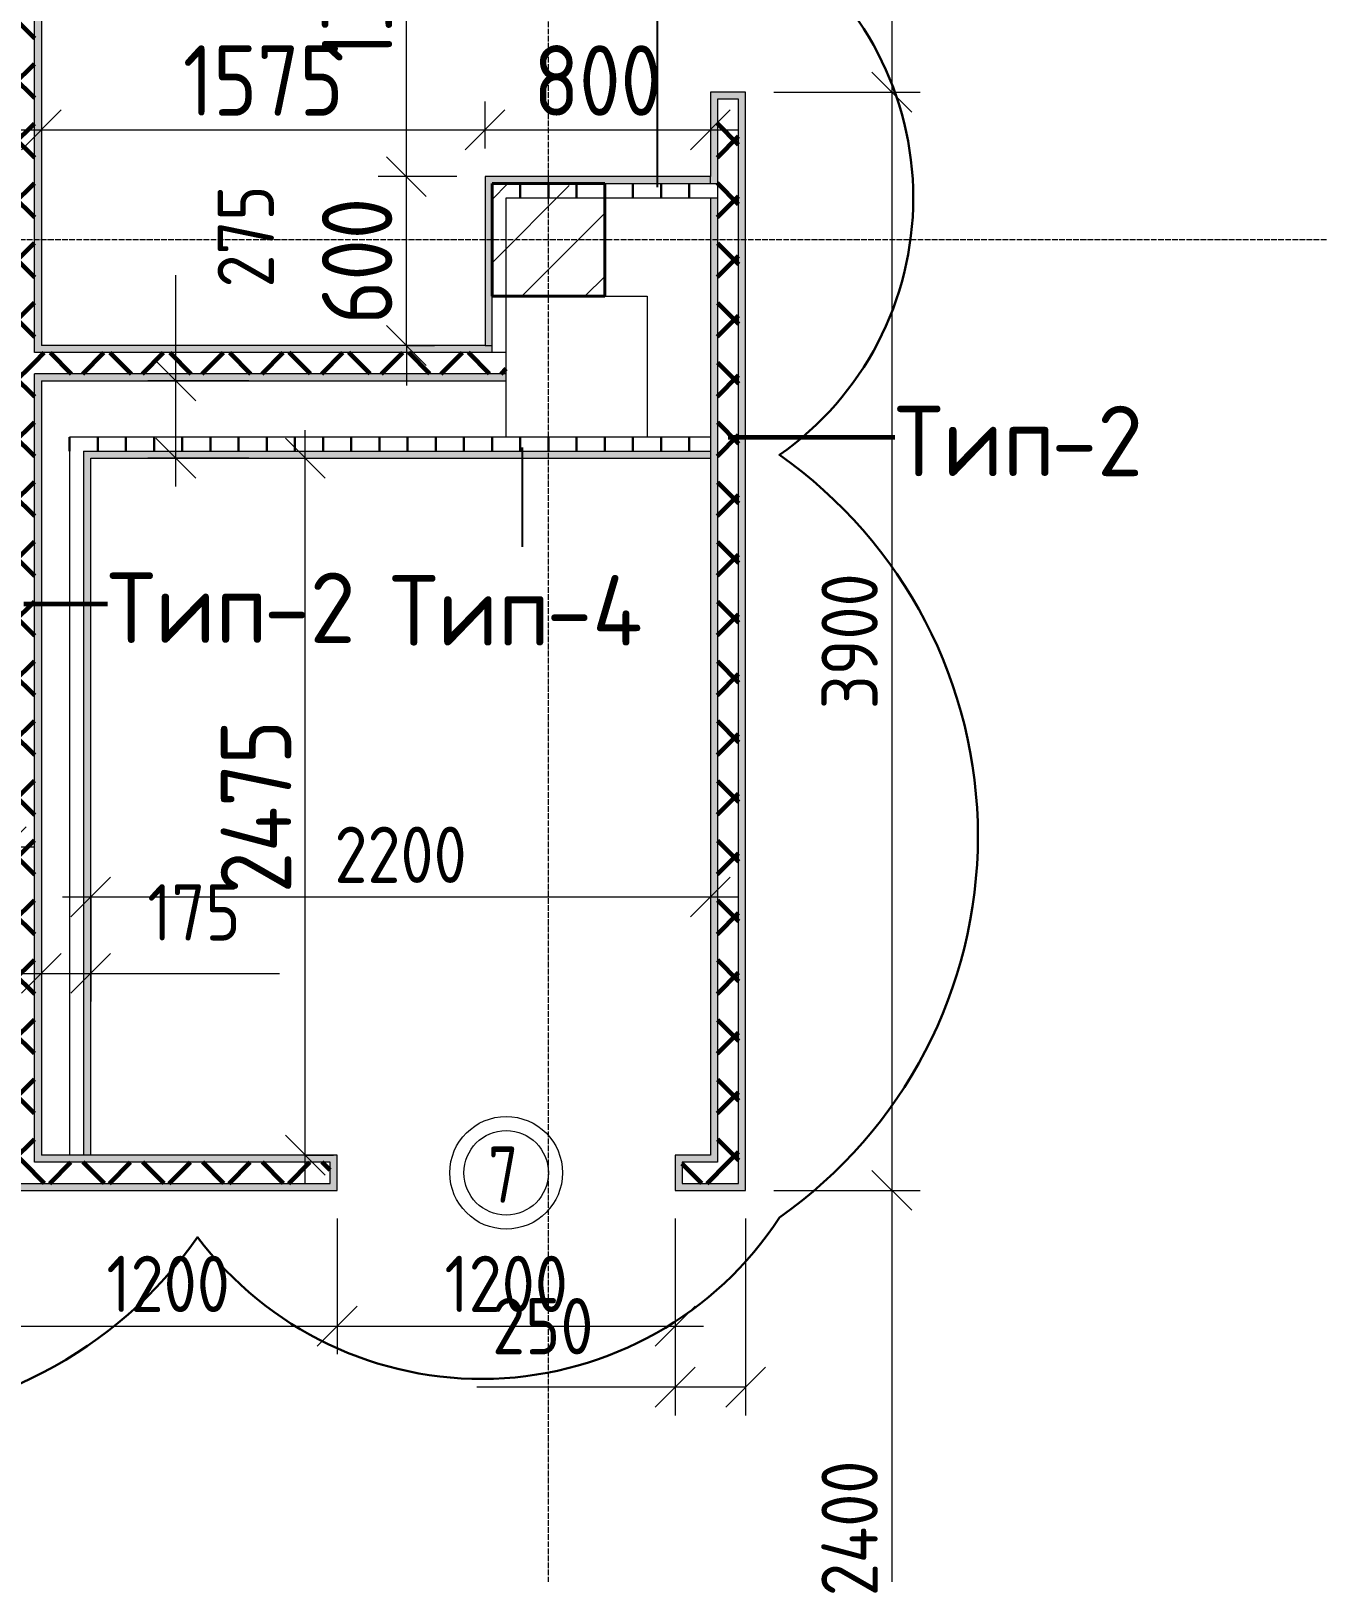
# Model space of a CAD drawing. Header units: millimetres. Extents: x -60946 to 138510, y -262288 to 24501.
# Drawn here: x -15428 to -10862, y -193954 to -188481 of the extents above; entities that cross this region are included whole.
import ezdxf

# ---------------------------------------------------------------- set-up
doc = ezdxf.new("R2010")
doc.units = ezdxf.units.MM
doc.linetypes.add('ADSK_Линия сетки', pattern=[25, 20, -2.5, 0, -2.5])
for name, color, linetype, lineweight in [('2)Тип-2', 3, 'Continuous', 60), ('Марки дверей', 7, 'Continuous', 20), ('Несущие колонны', 7, 'Continuous', 18), ('Оси', 7, 'Continuous', 9), ('Перекрытие', 7, 'Continuous', 18), ('Размеры', 7, 'Continuous', 9), ('Стены внутренние', 7, 'Continuous', 18), ('Стены штриховка', 7, 'Continuous', 9)]:
    doc.layers.add(name, color=color, linetype=linetype, lineweight=lineweight)
doc.layers.add('2)Тип-4', color=7, linetype='Continuous', lineweight=30, true_color=0x0080c0)
doc.styles.add('GOST Common_2', font='', dxfattribs={"width": 0.9, "height": 250})
doc.styles.add('GOST Common_3', font='', dxfattribs={"width": 0.9, "height": 200})
doc.styles.add('GOST Common_4', font='', dxfattribs={"height": 250})
doc.styles.add('GOST Common_B', font='', dxfattribs={"width": 0.8, "height": 200})
doc.styles.get('GOST Common_2').set_extended_font_data('GOST Common')
doc.styles.get('GOST Common_3').set_extended_font_data('GOST Common')
doc.styles.get('GOST Common_4').set_extended_font_data('GOST Common')
doc.styles.get('GOST Common_B').set_extended_font_data('GOST Common', bold=True)
doc.dimstyles.new('ADSK_Основной_2_0', dxfattribs={"dimscale": 304.8, "dimtxt": 201.142999, "dimasz": 0.463911, "dimexe": 0.328084, "dimexo": 0.328084, "dimgap": 0.164042, "dimtad": 1, "dimdec": 3, "dimrnd": 0.001, "dimdsep": 46, "dimtxsty": 'GOST Common_3', "dimblk1": 'OBLIQUE', "dimblk2": 'OBLIQUE', "dimsah": 1, "dimcen": 0.09, "dimdle": 0.328084, "dimazin": 2, "dimtfac": 1, "dimtdec": 4, "dimtix": 1, "dimtmove": 0, "dimatfit": 3, "dimfxl": 1, "dimtvp": 1, "dimtolj": 1, "dimtzin": 0, "dimlwd": 20, "dimlwe": 20, "dimarcsym": 2})
doc.dimstyles.new('ADSK_Основной_2_0_2', dxfattribs={"dimscale": 304.8, "dimtxt": 201.142999, "dimasz": 0.463911, "dimexe": 0.328084, "dimexo": 0.328084, "dimgap": 0.164042, "dimtad": 1, "dimdec": 3, "dimrnd": 0.001, "dimdsep": 46, "dimtxsty": 'GOST Common_3', "dimblk1": 'OBLIQUE', "dimblk2": 'OBLIQUE', "dimsah": 1, "dimcen": 0.09, "dimdle": 0.328084, "dimazin": 2, "dimtfac": 1, "dimtdec": 4, "dimtix": 1, "dimtmove": 0, "dimatfit": 3, "dimfxl": 1, "dimtvp": 1, "dimtolj": 1, "dimtzin": 0, "dimlwd": 20, "dimlwe": 20, "dimarcsym": 2})
doc.dimstyles.new('ADSK_Основной_2_0_3', dxfattribs={"dimscale": 304.8, "dimtxt": 201.142999, "dimasz": 0.463911, "dimexe": 0.328084, "dimexo": 0.328084, "dimgap": 0.164042, "dimtad": 1, "dimdec": 3, "dimrnd": 0.001, "dimdsep": 46, "dimtxsty": 'GOST Common_2', "dimblk1": 'OBLIQUE', "dimblk2": 'OBLIQUE', "dimsah": 1, "dimcen": 0.09, "dimdle": 0.328084, "dimazin": 2, "dimtfac": 1, "dimtdec": 4, "dimtix": 1, "dimtmove": 0, "dimatfit": 3, "dimfxl": 1, "dimtvp": 1, "dimtolj": 1, "dimtzin": 0, "dimlwd": 20, "dimlwe": 20, "dimarcsym": 2})
pattern_1 = [(45, (9.36, -198628.46), (-106.066, 106.066), []), (135, (9.36, -198628.46), (-106.066, -106.066), [])]
pattern_2 = [(90, (9.36, -198628.46), (-100, 6e-15), [])]

# ---------------------------------------------------------------- blocks, each defined once
blk = doc.blocks.new('ADSK_КолоннаЖБ_Прямоугольная - 400x400 мм-1807142-Кладочный план 4-го этажа')
at = {"layer": 'Несущие колонны', "lineweight": 40}
for p, q in [((-200, 200), (200, 200)), ((-200, -200), (-200, 200)), ((200, 200), (200, -200)), ((200, -200), (-200, -200))]:
    blk.add_line(p, q, dxfattribs=at)
blk = doc.blocks.new('_Oblique')
at = {"color": 0, "linetype": 'ByBlock', "lineweight": -2}
blk.add_line((-0.5, -0.5), (0.5, 0.5), dxfattribs=at)
blk = doc.blocks.new('*D6336')
at = {"layer": 'Defpoints', "color": 0, "transparency": 16777216}
for p in [(-12890.6, -187798.5), (-12890.6, -188698.5), (-12371.5, -188698.5)]:
    blk.add_point(p, dxfattribs=at)
at = {"layer": 'Размеры', "color": 0, "lineweight": 20, "transparency": 16777216}
for p, q in [((-12371.5, -187698.5), (-12371.5, -188798.5)), ((-12790.6, -187798.5), (-12271.5, -187798.5)), ((-12790.6, -188698.5), (-12271.5, -188698.5))]:
    blk.add_line(p, q, dxfattribs=at)
at = {"layer": 'Размеры', "color": 0, "lineweight": 20, "transparency": 16777216, "xscale": 141.4, "yscale": 141.4, "zscale": 141.4}
for p, rotation in [((-12371.5, -187798.5), 90), ((-12371.5, -188698.5), 270)]:
    blk.add_blockref('_Oblique', p, dxfattribs=dict(at, rotation=rotation))
at = {"layer": 'Размеры', "color": 0, "lineweight": 9, "transparency": 16777216, "insert": (-12521.5, -188248.5), "char_height": 200, "width": 454.106, "attachment_point": 5, "rotation": 90, "style": 'GOST Common_3'}
blk.add_mtext('\\A1;900', dxfattribs=at)
blk = doc.blocks.new('*D6337')
at = {"layer": 'Defpoints', "color": 0, "transparency": 16777216}
for p in [(-12890.6, -188698.5), (-12890.6, -192598.5), (-12371.5, -192598.5)]:
    blk.add_point(p, dxfattribs=at)
at = {"layer": 'Размеры', "color": 0, "lineweight": 20, "transparency": 16777216}
for p, q in [((-12371.5, -188598.5), (-12371.5, -192698.5)), ((-12790.6, -188698.5), (-12271.5, -188698.5)), ((-12790.6, -192598.5), (-12271.5, -192598.5))]:
    blk.add_line(p, q, dxfattribs=at)
at = {"layer": 'Размеры', "color": 0, "lineweight": 20, "transparency": 16777216, "xscale": 141.4, "yscale": 141.4, "zscale": 141.4}
for p, rotation in [((-12371.5, -188698.5), 90), ((-12371.5, -192598.5), 270)]:
    blk.add_blockref('_Oblique', p, dxfattribs=dict(at, rotation=rotation))
at = {"layer": 'Размеры', "color": 0, "lineweight": 9, "transparency": 16777216, "insert": (-12521.5, -190648.5), "char_height": 200, "width": 605.475, "attachment_point": 5, "rotation": 90, "style": 'GOST Common_3'}
blk.add_mtext('\\A1;3900', dxfattribs=at)
blk = doc.blocks.new('*D6338')
at = {"layer": 'Defpoints', "color": 0, "transparency": 16777216}
for p in [(-12890.6, -192598.5), (-13015.6, -194998.5), (-12371.5, -194998.5)]:
    blk.add_point(p, dxfattribs=at)
at = {"layer": 'Размеры', "color": 0, "lineweight": 20, "transparency": 16777216}
for p, q in [((-12371.5, -192498.5), (-12371.5, -195098.5)), ((-12790.6, -192598.5), (-12271.5, -192598.5)), ((-12915.6, -194998.5), (-12271.5, -194998.5))]:
    blk.add_line(p, q, dxfattribs=at)
at = {"layer": 'Размеры', "color": 0, "lineweight": 20, "transparency": 16777216, "xscale": 141.4, "yscale": 141.4, "zscale": 141.4}
for p, rotation in [((-12371.5, -192598.5), 90), ((-12371.5, -194998.5), 270)]:
    blk.add_blockref('_Oblique', p, dxfattribs=dict(at, rotation=rotation))
at = {"layer": 'Размеры', "color": 0, "lineweight": 9, "transparency": 16777216, "insert": (-12521.5, -193798.5), "char_height": 200, "width": 625.93, "attachment_point": 5, "rotation": 90, "style": 'GOST Common_3'}
blk.add_mtext('\\A1;2400', dxfattribs=at)
blk = doc.blocks.new('*D6368')
at = {"layer": 'Defpoints', "color": 0, "transparency": 16777216}
for p in [(-15540.6, -192598.5), (-14340.6, -192598.5), (-14340.6, -193080.5)]:
    blk.add_point(p, dxfattribs=at)
at = {"layer": 'Размеры', "color": 0, "lineweight": 20, "transparency": 16777216}
for p, q in [((-15540.6, -192698.5), (-15540.6, -193180.5)), ((-14340.6, -192698.5), (-14340.6, -193180.5)), ((-15640.6, -193080.5), (-14240.6, -193080.5))]:
    blk.add_line(p, q, dxfattribs=at)
at = {"layer": 'Размеры', "color": 0, "lineweight": 20, "transparency": 16777216, "xscale": 141.4, "yscale": 141.4, "zscale": 141.4, "rotation": 180}
blk.add_blockref('_Oblique', (-15540.6, -193080.5), dxfattribs=at)
at = {"layer": 'Размеры', "color": 0, "lineweight": 20, "transparency": 16777216, "xscale": 141.4, "yscale": 141.4, "zscale": 141.4}
blk.add_blockref('_Oblique', (-14340.6, -193080.5), dxfattribs=at)
at = {"layer": 'Размеры', "color": 0, "lineweight": 9, "transparency": 16777216, "insert": (-14940.6, -192930.5), "char_height": 200, "width": 560.473, "attachment_point": 5, "style": 'GOST Common_3'}
blk.add_mtext('\\A1;1200', dxfattribs=at)
blk = doc.blocks.new('*D6369')
at = {"layer": 'Defpoints', "color": 0, "transparency": 16777216}
for p in [(-14340.6, -192598.5), (-13140.6, -192598.5), (-13140.6, -193080.5)]:
    blk.add_point(p, dxfattribs=at)
at = {"layer": 'Размеры', "color": 0, "lineweight": 20, "transparency": 16777216}
for p, q in [((-14340.6, -192698.5), (-14340.6, -193180.5)), ((-13140.6, -192698.5), (-13140.6, -193180.5)), ((-14440.6, -193080.5), (-13040.6, -193080.5))]:
    blk.add_line(p, q, dxfattribs=at)
at = {"layer": 'Размеры', "color": 0, "lineweight": 20, "transparency": 16777216, "xscale": 141.4, "yscale": 141.4, "zscale": 141.4, "rotation": 180}
blk.add_blockref('_Oblique', (-14340.6, -193080.5), dxfattribs=at)
at = {"layer": 'Размеры', "color": 0, "lineweight": 20, "transparency": 16777216, "xscale": 141.4, "yscale": 141.4, "zscale": 141.4}
blk.add_blockref('_Oblique', (-13140.6, -193080.5), dxfattribs=at)
at = {"layer": 'Размеры', "color": 0, "lineweight": 9, "transparency": 16777216, "insert": (-13740.6, -192930.5), "char_height": 200, "width": 560.473, "attachment_point": 5, "style": 'GOST Common_3'}
blk.add_mtext('\\A1;1200', dxfattribs=at)
blk = doc.blocks.new('*D6370')
at = {"layer": 'Defpoints', "color": 0, "transparency": 16777216}
for p in [(-13140.6, -192598.5), (-12890.6, -192598.5), (-12890.6, -193297.3)]:
    blk.add_point(p, dxfattribs=at)
at = {"layer": 'Размеры', "color": 0, "lineweight": 20, "transparency": 16777216}
for p, q in [((-13140.6, -192698.5), (-13140.6, -193397.3)), ((-12890.6, -192698.5), (-12890.6, -193397.3)), ((-13140.6, -193297.3), (-13844.9, -193297.3)), ((-12890.6, -193297.3), (-13240.6, -193297.3))]:
    blk.add_line(p, q, dxfattribs=at)
at = {"layer": 'Размеры', "color": 0, "lineweight": 20, "transparency": 16777216, "xscale": 141.4, "yscale": 141.4, "zscale": 141.4, "rotation": 180}
blk.add_blockref('_Oblique', (-13140.6, -193297.3), dxfattribs=at)
at = {"layer": 'Размеры', "color": 0, "lineweight": 20, "transparency": 16777216, "xscale": 141.4, "yscale": 141.4, "zscale": 141.4}
blk.add_blockref('_Oblique', (-12890.6, -193297.3), dxfattribs=at)
at = {"layer": 'Размеры', "color": 0, "lineweight": 9, "transparency": 16777216, "insert": (-13790.5, -192980.6), "char_height": 200, "width": 454.106, "attachment_point": 1, "line_spacing_factor": 1.022761, "style": 'GOST Common_3'}
blk.add_mtext('\\A1;250', dxfattribs=at)
blk = doc.blocks.new('*D6383')
at = {"layer": 'Defpoints', "color": 0, "transparency": 16777216}
for p in [(-16790.6, -191248.5), (-15515.6, -191378.6), (-15515.6, -191456.7)]:
    blk.add_point(p, dxfattribs=at)
at = {"layer": 'Размеры', "color": 0, "lineweight": 20, "transparency": 16777216}
for p, q in [((-15515.6, -191356.7), (-15515.6, -191278.6)), ((-16890.6, -191378.6), (-15415.6, -191378.6)), ((-16790.6, -191348.5), (-16790.6, -191478.6))]:
    blk.add_line(p, q, dxfattribs=at)
at = {"layer": 'Размеры', "color": 0, "lineweight": 20, "transparency": 16777216, "xscale": 141.4, "yscale": 141.4, "zscale": 141.4, "rotation": 180}
blk.add_blockref('_Oblique', (-16790.6, -191378.6), dxfattribs=at)
at = {"layer": 'Размеры', "color": 0, "lineweight": 20, "transparency": 16777216, "xscale": 141.4, "yscale": 141.4, "zscale": 141.4}
blk.add_blockref('_Oblique', (-15515.6, -191378.6), dxfattribs=at)
at = {"layer": 'Размеры', "color": 0, "lineweight": 9, "transparency": 16777216, "insert": (-16474.1, -191062), "char_height": 200, "width": 560.473, "attachment_point": 1, "line_spacing_factor": 1.022761, "style": 'GOST Common_3'}
blk.add_mtext('\\A1;1275', dxfattribs=at)
blk = doc.blocks.new('*D6389')
at = {"layer": 'Defpoints', "color": 0, "transparency": 16777216}
for p in [(-15390.6, -191456.7), (-15215.6, -191456.7), (-15215.6, -191827.8)]:
    blk.add_point(p, dxfattribs=at)
at = {"layer": 'Размеры', "color": 0, "lineweight": 20, "transparency": 16777216}
for p, q in [((-15390.6, -191556.7), (-15390.6, -191927.8)), ((-15215.6, -191556.7), (-15215.6, -191927.8)), ((-15490.6, -191827.8), (-15215.6, -191827.8)), ((-15215.6, -191827.8), (-14545.7, -191827.8))]:
    blk.add_line(p, q, dxfattribs=at)
at = {"layer": 'Размеры', "color": 0, "lineweight": 20, "transparency": 16777216, "xscale": 141.4, "yscale": 141.4, "zscale": 141.4, "rotation": 180}
blk.add_blockref('_Oblique', (-15390.6, -191827.8), dxfattribs=at)
at = {"layer": 'Размеры', "color": 0, "lineweight": 20, "transparency": 16777216, "xscale": 141.4, "yscale": 141.4, "zscale": 141.4}
blk.add_blockref('_Oblique', (-15215.6, -191827.8), dxfattribs=at)
at = {"layer": 'Размеры', "color": 0, "lineweight": 9, "transparency": 16777216, "insert": (-15014.5, -191511.2), "char_height": 200, "width": 409.104, "attachment_point": 1, "line_spacing_factor": 1.022761, "style": 'GOST Common_3'}
blk.add_mtext('\\A1;175', dxfattribs=at)
blk = doc.blocks.new('*D6390')
at = {"layer": 'Defpoints', "color": 0, "transparency": 16777216}
for p in [(-15215.6, -191456.7), (-13015.6, -191456.7), (-13015.6, -191556.6)]:
    blk.add_point(p, dxfattribs=at)
at = {"layer": 'Размеры', "color": 0, "lineweight": 20, "transparency": 16777216}
for p, q in [((-15315.6, -191556.6), (-12915.6, -191556.6)), ((-15215.6, -191556.7), (-15215.6, -191656.6)), ((-13015.6, -191556.7), (-13015.6, -191656.6))]:
    blk.add_line(p, q, dxfattribs=at)
at = {"layer": 'Размеры', "color": 0, "lineweight": 20, "transparency": 16777216, "xscale": 141.4, "yscale": 141.4, "zscale": 141.4, "rotation": 180}
blk.add_blockref('_Oblique', (-15215.6, -191556.6), dxfattribs=at)
at = {"layer": 'Размеры', "color": 0, "lineweight": 20, "transparency": 16777216, "xscale": 141.4, "yscale": 141.4, "zscale": 141.4}
blk.add_blockref('_Oblique', (-13015.6, -191556.6), dxfattribs=at)
at = {"layer": 'Размеры', "color": 0, "lineweight": 9, "transparency": 16777216, "insert": (-14115.6, -191406.6), "char_height": 200, "width": 605.475, "attachment_point": 5, "style": 'GOST Common_3'}
blk.add_mtext('\\A1;2200', dxfattribs=at)
blk = doc.blocks.new('*D6391')
at = {"layer": 'Defpoints', "color": 0, "transparency": 16777216}
for p in [(-14553.8, -189998.5), (-14453.8, -189998.5), (-14553.8, -192473.5)]:
    blk.add_point(p, dxfattribs=at)
at = {"layer": 'Размеры', "color": 0, "lineweight": 20, "transparency": 16777216}
for p, q in [((-14453.8, -192573.5), (-14453.8, -189898.5)), ((-14453.8, -189998.5), (-14353.8, -189998.5)), ((-14453.8, -192473.5), (-14353.8, -192473.5))]:
    blk.add_line(p, q, dxfattribs=at)
at = {"layer": 'Размеры', "color": 0, "lineweight": 20, "transparency": 16777216, "xscale": 141.4, "yscale": 141.4, "zscale": 141.4}
for p, rotation in [((-14453.8, -189998.5), 90), ((-14453.8, -192473.5), 270)]:
    blk.add_blockref('_Oblique', p, dxfattribs=dict(at, rotation=rotation))
at = {"layer": 'Размеры', "color": 0, "lineweight": 9, "transparency": 16777216, "insert": (-14628.8, -191236), "char_height": 250, "width": 625.93, "attachment_point": 5, "rotation": 90, "style": 'GOST Common_2'}
blk.add_mtext('\\A1;2475', dxfattribs=at)
blk = doc.blocks.new('*D6392')
at = {"layer": 'Defpoints', "color": 0, "transparency": 16777216}
for p in [(-14913.3, -189723.5), (-14553.8, -189723.5), (-14553.8, -189998.5)]:
    blk.add_point(p, dxfattribs=at)
at = {"layer": 'Размеры', "color": 0, "lineweight": 20, "transparency": 16777216}
for p, q in [((-14913.3, -189723.5), (-14913.3, -189348.8)), ((-14653.8, -189723.5), (-15013.3, -189723.5)), ((-14913.3, -190098.5), (-14913.3, -189723.5)), ((-14653.8, -189998.5), (-15013.3, -189998.5))]:
    blk.add_line(p, q, dxfattribs=at)
at = {"layer": 'Размеры', "color": 0, "lineweight": 20, "transparency": 16777216, "xscale": 141.4, "yscale": 141.4, "zscale": 141.4}
for p, rotation in [((-14913.3, -189723.5), 90), ((-14913.3, -189998.5), 270)]:
    blk.add_blockref('_Oblique', p, dxfattribs=dict(at, rotation=rotation))
at = {"layer": 'Размеры', "color": 0, "lineweight": 9, "transparency": 16777216, "insert": (-14765.2, -189392.6), "char_height": 200, "width": 454.106, "attachment_point": 1, "rotation": 90, "line_spacing_factor": 1.022761, "style": 'GOST Common_3'}
blk.add_mtext('\\A1;275', dxfattribs=at)
blk = doc.blocks.new('*D6393')
at = {"layer": 'Defpoints', "color": 0, "transparency": 16777216}
for p in [(-15390.6, -188732.3), (-13815.6, -188832.3), (-13815.6, -188998.5)]:
    blk.add_point(p, dxfattribs=at)
at = {"layer": 'Размеры', "color": 0, "lineweight": 20, "transparency": 16777216}
for p, q in [((-13815.6, -188898.5), (-13815.6, -188732.3)), ((-15490.6, -188832.3), (-13715.6, -188832.3)), ((-15390.6, -188832.3), (-15390.6, -188932.3))]:
    blk.add_line(p, q, dxfattribs=at)
at = {"layer": 'Размеры', "color": 0, "lineweight": 20, "transparency": 16777216, "xscale": 141.4, "yscale": 141.4, "zscale": 141.4, "rotation": 180}
blk.add_blockref('_Oblique', (-15390.6, -188832.3), dxfattribs=at)
at = {"layer": 'Размеры', "color": 0, "lineweight": 20, "transparency": 16777216, "xscale": 141.4, "yscale": 141.4, "zscale": 141.4}
blk.add_blockref('_Oblique', (-13815.6, -188832.3), dxfattribs=at)
at = {"layer": 'Размеры', "color": 0, "lineweight": 9, "transparency": 16777216, "insert": (-14603.1, -188657.3), "char_height": 250, "width": 560.473, "attachment_point": 5, "style": 'GOST Common_2'}
blk.add_mtext('\\A1;1575', dxfattribs=at)
blk = doc.blocks.new('*D6394')
at = {"layer": 'Defpoints', "color": 0, "transparency": 16777216}
for p in [(-13015.6, -188732.3), (-13015.6, -188832.3), (-13815.6, -188998.5)]:
    blk.add_point(p, dxfattribs=at)
at = {"layer": 'Размеры', "color": 0, "lineweight": 20, "transparency": 16777216}
for p, q in [((-13815.6, -188898.5), (-13815.6, -188732.3)), ((-13915.6, -188832.3), (-12915.6, -188832.3)), ((-13015.6, -188832.3), (-13015.6, -188932.3))]:
    blk.add_line(p, q, dxfattribs=at)
at = {"layer": 'Размеры', "color": 0, "lineweight": 20, "transparency": 16777216, "xscale": 141.4, "yscale": 141.4, "zscale": 141.4, "rotation": 180}
blk.add_blockref('_Oblique', (-13815.6, -188832.3), dxfattribs=at)
at = {"layer": 'Размеры', "color": 0, "lineweight": 20, "transparency": 16777216, "xscale": 141.4, "yscale": 141.4, "zscale": 141.4}
blk.add_blockref('_Oblique', (-13015.6, -188832.3), dxfattribs=at)
at = {"layer": 'Размеры', "color": 0, "lineweight": 9, "transparency": 16777216, "insert": (-13415.6, -188657.3), "char_height": 250, "width": 454.106, "attachment_point": 5, "style": 'GOST Common_2'}
blk.add_mtext('\\A1;800', dxfattribs=at)
blk = doc.blocks.new('*D6395')
at = {"layer": 'Defpoints', "color": 0, "transparency": 16777216}
for p in [(-14094.9, -188998.5), (-13815.6, -188998.5), (-14194.9, -189598.5)]:
    blk.add_point(p, dxfattribs=at)
at = {"layer": 'Размеры', "color": 0, "lineweight": 20, "transparency": 16777216}
for p, q in [((-14094.9, -188998.5), (-14094.9, -188857.1)), ((-13915.6, -188998.5), (-14194.9, -188998.5)), ((-14094.9, -189598.5), (-14094.9, -188998.5)), ((-14094.9, -189598.5), (-13994.9, -189598.5)), ((-14094.9, -189598.5), (-14094.9, -189739.9))]:
    blk.add_line(p, q, dxfattribs=at)
at = {"layer": 'Размеры', "color": 0, "lineweight": 20, "transparency": 16777216, "xscale": 141.4, "yscale": 141.4, "zscale": 141.4}
for p, rotation in [((-14094.9, -188998.5), 270), ((-14094.9, -189598.5), 90)]:
    blk.add_blockref('_Oblique', p, dxfattribs=dict(at, rotation=rotation))
at = {"layer": 'Размеры', "color": 0, "lineweight": 9, "transparency": 16777216, "insert": (-14269.9, -189298.5), "char_height": 250, "width": 454.106, "attachment_point": 5, "rotation": 90, "style": 'GOST Common_2'}
blk.add_mtext('\\A1;600', dxfattribs=at)
blk = doc.blocks.new('*D6396')
at = {"layer": 'Defpoints', "color": 0, "transparency": 16777216}
for p in [(-14194.9, -187623.5), (-14094.9, -187623.5), (-13815.6, -188998.5)]:
    blk.add_point(p, dxfattribs=at)
at = {"layer": 'Размеры', "color": 0, "lineweight": 20, "transparency": 16777216}
for p, q in [((-14094.9, -189098.5), (-14094.9, -187523.5)), ((-14094.9, -187623.5), (-13994.9, -187623.5)), ((-13915.6, -188998.5), (-14194.9, -188998.5))]:
    blk.add_line(p, q, dxfattribs=at)
at = {"layer": 'Размеры', "color": 0, "lineweight": 20, "transparency": 16777216, "xscale": 141.4, "yscale": 141.4, "zscale": 141.4}
for p, rotation in [((-14094.9, -187623.5), 90), ((-14094.9, -188998.5), 270)]:
    blk.add_blockref('_Oblique', p, dxfattribs=dict(at, rotation=rotation))
at = {"layer": 'Размеры', "color": 0, "lineweight": 9, "transparency": 16777216, "insert": (-14269.9, -188311), "char_height": 250, "width": 560.473, "attachment_point": 5, "rotation": 90, "style": 'GOST Common_2'}
blk.add_mtext('\\A1;1375', dxfattribs=at)
blk = doc.blocks.new('М_двери1 - Марка экземпляра 2-3719212-Кладочный план 4-го этажа')
at = {"layer": 'Марки дверей'}
for radius in [2, 1.5]:
    blk.add_circle((0, 0), radius, dxfattribs=at)

msp = doc.modelspace()

# ---------------------------------------------------------------- hatches: boundary and pattern name
at = {"layer": '2)Тип-2'}
h = msp.add_hatch(dxfattribs=at)
h.set_pattern_fill('FP_4', color=256, style=0, pattern_type=2)
h.set_pattern_definition(pattern_1)
h.paths.add_polyline_path([(-15415.6385, -192498.4914), (-15415.6385, -187623.4914), (-15490.6385, -187623.4914), (-15490.6385, -192498.4914)])
h = msp.add_hatch(color=256, dxfattribs=at)
h.paths.add_polyline_path([(-15390.6385, -192473.4914), (-15390.6385, -189698.4914), (-15415.6385, -189698.4914), (-15415.6385, -192473.4914)])
h.paths.add_polyline_path([(-15390.6385, -189623.4914), (-15390.6385, -187623.4914), (-15415.6385, -187623.4914), (-15415.6385, -189623.4914)])
h = msp.add_hatch(color=256, dxfattribs=at)
h.paths.add_polyline_path([(-13015.6385, -192473.4914), (-12990.6385, -192473.4914), (-12990.6385, -189073.4914), (-13015.6385, -189073.4914), (-13015.6385, -192270.5967)])
h.paths.add_polyline_path([(-13015.6385, -189023.4914), (-12990.6385, -189023.4914), (-12990.6385, -188723.4914), (-12890.6385, -188723.4914), (-12890.6385, -188698.4914), (-13015.6385, -188698.4914), (-13015.6385, -188998.4914)])
h.paths.add_polyline_path([(-13015.6385, -187798.4914), (-12890.6385, -187798.4914), (-12890.6385, -187773.4914), (-12990.6385, -187773.4914), (-12990.6385, -187623.4914), (-13015.6385, -187623.4914)])
h = msp.add_hatch(dxfattribs=at)
h.set_pattern_fill('FP_4', color=256, style=0, pattern_type=2)
h.set_pattern_definition(pattern_1)
h.paths.add_polyline_path([(-12990.6385, -192498.4914), (-12915.6385, -192498.4914), (-12915.6385, -188723.4914), (-12990.6385, -188723.4914), (-12990.6385, -192473.4914)])
h.paths.add_polyline_path([(-12915.6385, -187773.4914), (-12915.6385, -187623.4914), (-12990.6385, -187623.4914), (-12990.6385, -187773.4914)])
h = msp.add_hatch(color=256, dxfattribs=at)
h.paths.add_polyline_path([(-12890.6385, -192473.4914), (-12890.6385, -188723.4914), (-12915.6385, -188723.4914), (-12915.6385, -192473.4914)])
h.paths.add_polyline_path([(-12890.6385, -187773.4914), (-12890.6385, -187623.4914), (-12915.6385, -187623.4914), (-12915.6385, -187773.4914)])
h = msp.add_hatch(dxfattribs=at)
h.set_pattern_fill('FP_4', color=256, style=0, pattern_type=2)
h.set_pattern_definition(pattern_1)
h.paths.add_polyline_path([(-15415.6385, -189698.4914), (-13740.6385, -189698.4914), (-13740.6385, -189623.4914), (-15415.6385, -189623.4914)])
for points in [[(-13790.6385, -189623.4914), (-13790.6385, -189598.4914), (-15390.6385, -189598.4914), (-15390.6385, -189623.4914), (-14855.7089, -189623.4914)], [(-14855.7089, -189723.4914), (-13740.6385, -189723.4914), (-13740.6385, -189698.4914), (-15390.6385, -189698.4914), (-15390.6385, -189723.4914)]]:
    msp.add_hatch(color=256, dxfattribs=at).paths.add_polyline_path(points)
h = msp.add_hatch(color=256, dxfattribs=at)
h.paths.add_polyline_path([(-19315.6385, -192598.4914), (-19315.6385, -192473.4914), (-19540.6385, -192473.4914), (-19540.6385, -192498.4914), (-19340.6385, -192498.4914), (-19340.6385, -192598.4914)])
h.paths.add_polyline_path([(-16465.6385, -192598.4914), (-16440.6385, -192598.4914), (-16440.6385, -192473.4914), (-16990.6385, -192473.4914), (-16990.6385, -192498.4914), (-16465.6385, -192498.4914), (-16465.6385, -192573.4914)])
h.paths.add_polyline_path([(-13140.6385, -192598.4914), (-13115.6385, -192598.4914), (-13115.6385, -192498.4914), (-12990.6385, -192498.4914), (-12990.6385, -192473.4914), (-13140.6385, -192473.4914)])
h.paths.add_polyline_path([(-14340.6385, -192598.4914), (-14340.6385, -192473.4914), (-15415.6385, -192473.4914), (-15415.6385, -192498.4914), (-14365.6385, -192498.4914), (-14365.6385, -192598.4914)])
h.paths.add_polyline_path([(-18415.6385, -192598.4914), (-18390.6385, -192598.4914), (-18390.6385, -192498.4914), (-17065.6385, -192498.4914), (-17065.6385, -192473.4914), (-18415.6385, -192473.4914)])
h.paths.add_polyline_path([(-15515.6385, -192598.4914), (-15515.6385, -192498.4914), (-15490.6385, -192498.4914), (-15490.6385, -192473.4914), (-15540.6385, -192473.4914), (-15540.6385, -192598.4914)])
h.paths.add_polyline_path([(-12915.6385, -192498.4914), (-12890.6385, -192498.4914), (-12890.6385, -192473.4914), (-12915.6385, -192473.4914)])
h = msp.add_hatch(color=256, dxfattribs=at)
h.paths.add_polyline_path([(-15515.6385, -192598.4914), (-14365.6385, -192598.4914), (-14365.6385, -192573.4914), (-15515.6385, -192573.4914)])
h.paths.add_polyline_path([(-12890.6385, -192598.4914), (-12890.6385, -192498.4914), (-12915.6385, -192498.4914), (-12915.6385, -192573.4914), (-13115.6385, -192573.4914), (-13115.6385, -192598.4914)])
h.paths.add_polyline_path([(-19540.6385, -192598.4914), (-19340.6385, -192598.4914), (-19340.6385, -192573.4914), (-19540.6385, -192573.4914)])
h.paths.add_polyline_path([(-18155.8748, -192598.4914), (-16465.6385, -192598.4914), (-16465.6385, -192573.4914), (-18390.6385, -192573.4914), (-18390.6385, -192598.4914)])
h = msp.add_hatch(dxfattribs=at)
h.set_pattern_fill('FP_4', color=256, style=0, pattern_type=2)
h.set_pattern_definition(pattern_1)
h.paths.add_polyline_path([(-16465.6385, -192573.4914), (-16465.6385, -192498.4914), (-18390.6385, -192498.4914), (-18390.6385, -192573.4914), (-16505.7919, -192573.4914)])
h.paths.add_polyline_path([(-12915.6385, -192573.4914), (-12915.6385, -192498.4914), (-13115.6385, -192498.4914), (-13115.6385, -192573.4914)])
h.paths.add_polyline_path([(-19540.6385, -192573.4914), (-19340.6385, -192573.4914), (-19340.6385, -192498.4914), (-19540.6385, -192498.4914)])
h.paths.add_polyline_path([(-14365.6385, -192573.4914), (-14365.6385, -192498.4914), (-15515.6385, -192498.4914), (-15515.6385, -192573.4914), (-14855.7089, -192573.4914)])
at = {"layer": '2)Тип-4', "true_color": 0x0080c0, "transparency": 33554687}
for points in [[(-13015.6385, -189023.4914), (-13015.6385, -188998.4914), (-13815.6385, -188998.4914), (-13815.6385, -189023.4914), (-13205.6259, -189023.4914)], [(-13790.6385, -189598.4914), (-13790.6385, -189023.4914), (-13815.6385, -189023.4914), (-13815.6385, -189598.4914)], [(-13015.6385, -189998.4914), (-13015.6385, -189973.4914), (-15240.6385, -189973.4914), (-15240.6385, -189998.4914), (-13205.6259, -189998.4914)], [(-15215.6385, -192473.4914), (-15215.6385, -189998.4914), (-15240.6385, -189998.4914), (-15240.6385, -192473.4914)]]:
    msp.add_hatch(color=142, dxfattribs=at).paths.add_polyline_path(points)
h = msp.add_hatch(dxfattribs=at)
h.set_pattern_fill('FP_6', color=142, style=0, pattern_type=2)
h.set_pattern_definition(pattern_2)
h.paths.add_polyline_path([(-12990.6385, -189073.4914), (-12990.6385, -189023.4914), (-13790.6385, -189023.4914), (-13790.6385, -189073.4914), (-13015.6385, -189073.4914)])
h = msp.add_hatch(dxfattribs=at)
h.set_pattern_fill('FP_6', color=142, style=0, pattern_type=2)
h.set_pattern_definition(pattern_2)
h.paths.add_polyline_path([(-13205.6259, -189973.4914), (-13015.6385, -189973.4914), (-13015.6385, -189923.4914), (-15290.6385, -189923.4914), (-15290.6385, -189973.4914), (-14855.7089, -189973.4914)])
at = {"layer": 'Несущие колонны', "lineweight": 9}
h = msp.add_hatch(dxfattribs=at)
h.set_pattern_fill('FP_1', color=256, style=0, pattern_type=2)
h.set_pattern_definition([(45, (9.36, -198628.46), (-224.5064, 224.5064), []), (45, (233.87, -198628.46), (-224.5064, 224.5064), [396.875, -79.375, 3.353, -76.022])])
h.paths.add_polyline_path([(-13790.6385, -189423.4914), (-13390.6385, -189423.4914), (-13390.6385, -189023.4914), (-13790.6385, -189023.4914)])

# ---------------------------------------------------------------- linework, layer by layer
at = {"layer": '2)Тип-2'}
for p, q in [((-12953.1385, -189923.2915), (-12360.5546, -189923.2915)), ((-15453.1385, -190515.4645), (-15156.0461, -190515.4645))]:
    msp.add_line(p, q, dxfattribs=at)
at = {"layer": '2)Тип-4', "lineweight": 25}
for p, q in [((-13204.0175, -189035.9914), (-13204.0175, -188379.0065)), ((-13683.7176, -189960.9914), (-13683.7176, -190313.4395))]:
    msp.add_line(p, q, dxfattribs=at)
at = {"layer": '2)Тип-4', "color": 5}
msp.add_lwpolyline([(-19429.6347, -192764.5767, -0.52056705), (-19429.6347, -190229.4906, -0.52056705), (-19429.6347, -188664.4055, -0.52056705), (-19429.6347, -187203.9215, -0.52056705), (-17910.0608, -186753.5778, -0.52056705), (-15238.6374, -186753.5778, -0.52056705), (-12864.0527, -186753.5778, -0.52056705), (-12770.6622, -188161.3863, -0.52056705), (-12770.6622, -189987.0223, -0.52056705), (-12770.6622, -192694.4436, -0.52056705), (-14836.4927, -192764.5767, -0.52056705), (-17342.4494, -192764.5767, -0.52056705)], format="xyb", close=True, dxfattribs=at)
at = {"layer": 'Несущие колонны', "lineweight": 9}
for p, q in [((-13390.6385, -189023.4914), (-13790.6385, -189023.4914)), ((-13790.6385, -189023.4914), (-13790.6385, -189423.4914)), ((-13390.6385, -189423.4914), (-13390.6385, -189023.4914)), ((-13790.6385, -189423.4914), (-13390.6385, -189423.4914))]:
    msp.add_line(p, q, dxfattribs=at)
at = {"layer": 'Оси', "linetype": 'ADSK_Линия сетки', "lineweight": 5}
for p, q in [((-13590.6385, -209602.3427), (-13590.6385, -174127.5463)), ((62563.3938, -189223.4914), (-25230.7352, -189223.4914))]:
    msp.add_line(p, q, dxfattribs=at)
at = {"layer": 'Перекрытие'}
for p, q in [((-13390.6385, -189423.4914), (-13240.6385, -189423.4914)), ((-13240.6385, -189423.4914), (-13240.6385, -189923.4914)), ((-13740.6385, -189923.4914), (-13740.6385, -189723.4914))]:
    msp.add_line(p, q, dxfattribs=at)
at = {"layer": 'Стены внутренние', "lineweight": 5}
for p, q in [((-15390.6385, -187623.4914), (-15390.6385, -189598.4914)), ((-13015.6385, -188698.4914), (-13015.6385, -188998.4914)), ((-12890.6385, -188698.4914), (-13015.6385, -188698.4914)), ((-12890.6385, -192598.4914), (-12890.6385, -188698.4914)), ((-13015.6385, -188998.4914), (-13815.6385, -188998.4914)), ((-13815.6385, -188998.4914), (-13815.6385, -189598.4914)), ((-13740.6385, -189073.4914), (-13015.6385, -189073.4914)), ((-13740.6385, -189723.4914), (-13740.6385, -189073.4914)), ((-13015.6385, -189073.4914), (-13015.6385, -192473.4914)), ((-13815.6385, -189598.4914), (-15390.6385, -189598.4914)), ((-15390.6385, -189723.4914), (-15390.6385, -192473.4914)), ((-15390.6385, -189723.4914), (-13740.6385, -189723.4914)), ((-15290.6385, -189923.4914), (-15290.6385, -192473.4914)), ((-13015.6385, -189923.4914), (-15290.6385, -189923.4914)), ((-15215.6385, -192473.4914), (-15215.6385, -189998.4914)), ((-15215.6385, -189998.4914), (-13015.6385, -189998.4914)), ((-14340.6385, -192473.4914), (-15390.6385, -192473.4914)), ((-14340.6385, -192598.4914), (-14340.6385, -192473.4914)), ((-13015.6385, -192473.4914), (-13140.6385, -192473.4914)), ((-13140.6385, -192473.4914), (-13140.6385, -192598.4914)), ((-15540.6385, -192598.4914), (-14340.6385, -192598.4914)), ((-13140.6385, -192598.4914), (-12890.6385, -192598.4914))]:
    msp.add_line(p, q, dxfattribs=at)
at = {"layer": 'Стены штриховка', "lineweight": 9}
for p, q in [((-15415.6385, -189623.4914), (-15415.6385, -187623.4914)), ((-12990.6385, -188723.4914), (-12990.6385, -192498.4914)), ((-12915.6385, -188723.4914), (-12990.6385, -188723.4914)), ((-12915.6385, -192573.4914), (-12915.6385, -188723.4914)), ((-13790.6385, -189023.4914), (-12990.6385, -189023.4914)), ((-13790.6385, -189623.4914), (-13790.6385, -189023.4914)), ((-13015.6385, -189023.4914), (-13015.6385, -188998.4914)), ((-13015.6385, -189073.4914), (-12990.6385, -189073.4914)), ((-13740.6385, -189623.4914), (-15415.6385, -189623.4914)), ((-13815.6385, -189598.4914), (-13790.6385, -189598.4914)), ((-15415.6385, -192498.4914), (-15415.6385, -189698.4914)), ((-13740.6385, -189698.4914), (-15415.6385, -189698.4914)), ((-15240.6385, -189973.4914), (-15240.6385, -192473.4914)), ((-15240.6385, -189973.4914), (-13015.6385, -189973.4914)), ((-14365.6385, -192498.4914), (-15415.6385, -192498.4914)), ((-14365.6385, -192573.4914), (-14365.6385, -192498.4914)), ((-13115.6385, -192498.4914), (-13115.6385, -192573.4914)), ((-12990.6385, -192498.4914), (-13115.6385, -192498.4914)), ((-15515.6385, -192573.4914), (-14365.6385, -192573.4914)), ((-13115.6385, -192573.4914), (-12915.6385, -192573.4914))]:
    msp.add_line(p, q, dxfattribs=at)

# ---------------------------------------------------------------- block references
at = {"layer": 'Марки дверей', "xscale": 99.99999999999993, "yscale": 99.99999999999993, "zscale": 99.99999999999993}
msp.add_blockref('М_двери1 - Марка экземпляра 2-3719212-Кладочный план 4-го этажа', (-13740.6385, -192535.9914), dxfattribs=at)
at = {"layer": 'Несущие колонны', "lineweight": 40, "rotation": 89.9999999999999}
msp.add_blockref('ADSK_КолоннаЖБ_Прямоугольная - 400x400 мм-1807142-Кладочный план 4-го этажа', (-13590.6385, -189223.4914), dxfattribs=at)

# ---------------------------------------------------------------- texts
at = {"layer": '2)Тип-2', "color": 116, "lineweight": 9, "true_color": 0x008040, "char_height": 250, "attachment_point": 1, "style": 'GOST Common_4'}
for s, insert, width in [('Тип', (-12360.5546, -189812.3644), 673.4175), ('-2', (-11804.9296, -189812.3644), 432.91125), ('Тип', (-15156.0461, -190404.5374), 673.4175), ('-2', (-14600.4211, -190404.5374), 432.91125)]:
    msp.add_mtext(s, dxfattribs=dict(at, insert=insert, width=width))
at = {"layer": '2)Тип-4', "color": 116, "lineweight": 30, "true_color": 0x008040, "char_height": 250, "attachment_point": 1, "style": 'GOST Common_4'}
for s, insert, width in [('Тип', (-14153.2176, -190414.0124), 673.4175), ('-4', (-13597.5926, -190414.0124), 456.961875)]:
    msp.add_mtext(s, dxfattribs=dict(at, insert=insert, width=width))
at = {"layer": 'Марки дверей', "lineweight": 5, "insert": (-13804.6959, -192442.3325), "char_height": 200, "width": 147.5105, "attachment_point": 1, "style": 'GOST Common_B'}
msp.add_mtext('\\fGOST Common|b1|i0|c204|p34|;\\W.8;7', dxfattribs=at)

# ---------------------------------------------------------------- dimensions: what is measured, and where the dimension line sits
at = {"layer": 'Размеры', "lineweight": 9}
for base, p1, p2, dimstyle, override, picture, middle in [((-14094.9104, -187623.4914), (-13815.6385, -188998.4914), (-14194.8953, -187623.4914), 'ADSK_Основной_2_0_3', {"dimpost": '<>', "dimfxl": 1426.345228}, '*D6396', (-14269.9104, -188310.9914)), ((-12371.4865, -188698.4914), (-12890.6385, -187798.4914), (-12890.6385, -188698.4914), 'ADSK_Основной_2_0_2', {"dimpost": '<>', "dimfxl": 900}, '*D6336', (-12521.4865, -188248.4914)), ((-12371.4865, -192598.4914), (-12890.6385, -188698.4914), (-12890.6385, -192598.4914), 'ADSK_Основной_2_0_2', {"dimpost": '<>', "dimfxl": 3900}, '*D6337', (-12521.4865, -190648.4914)), ((-14094.9104, -188998.4914), (-14194.8953, -189598.4914), (-13815.6385, -188998.4914), 'ADSK_Основной_2_0_3', {"dimpost": '<>', "dimfxl": 709.813856}, '*D6395', (-14269.9104, -189298.4914)), ((-14453.8209, -189998.4914), (-14553.8058, -192473.4914), (-14553.8058, -189998.4914), 'ADSK_Основной_2_0_3', {"dimpost": '<>', "dimfxl": 2475}, '*D6391', (-14628.8209, -191235.9914)), ((-12371.4865, -194998.4914), (-12890.6385, -192598.4914), (-13015.6385, -194998.4914), 'ADSK_Основной_2_0_2', {"dimpost": '<>', "dimfxl": 2403.253004}, '*D6338', (-12521.4865, -193798.4914))]:
    dim = msp.add_linear_dim(base=base, p1=p1, p2=p2, angle=90, dimstyle=dimstyle, override=override, dxfattribs=at)
    dim.commit()
    dim.dimension.update_dxf_attribs({"geometry": picture, "text_midpoint": middle})
for base, p1, p2, dimstyle, override, picture, middle in [((-13815.6385, -188832.2658), (-15390.6385, -188732.2809), (-13815.6385, -188998.4914), 'ADSK_Основной_2_0_3', {"dimpost": '<>', "dimfxl": 1597.339368}, '*D6393', (-14603.1385, -188657.2658)), ((-13015.6385, -188832.2658), (-13815.6385, -188998.4914), (-13015.6385, -188732.2809), 'ADSK_Основной_2_0_3', {"dimpost": '<>', "dimfxl": 843.129916}, '*D6394', (-13415.6385, -188657.2658)), ((-13015.6385, -191556.65), (-15215.6385, -191456.6651), (-13015.6385, -191456.6651), 'ADSK_Основной_2_0_2', {"dimpost": '<>', "dimfxl": 2200}, '*D6390', (-14115.6385, -191406.65)), ((-14340.6385, -193080.4545), (-15540.6385, -192598.4914), (-14340.6385, -192598.4914), 'ADSK_Основной_2_0_2', {"dimpost": '<>', "dimfxl": 1200}, '*D6368', (-14940.6385, -192930.4545)), ((-13140.6385, -193080.4545), (-14340.6385, -192598.4914), (-13140.6385, -192598.4914), 'ADSK_Основной_2_0_2', {"dimpost": '<>', "dimfxl": 1200}, '*D6369', (-13740.6385, -192930.4545))]:
    dim = msp.add_linear_dim(base=base, p1=p1, p2=p2, dimstyle=dimstyle, override=override, dxfattribs=at)
    dim.commit()
    dim.dimension.update_dxf_attribs({"geometry": picture, "text_midpoint": middle})
dim = msp.add_linear_dim(base=(-14913.2818, -189723.4914), p1=(-14553.8058, -189998.4914), p2=(-14553.8058, -189723.4914), angle=90, dimstyle='ADSK_Основной_2_0', override={"dimpost": '<>', "dimfxl": 275}, dxfattribs=at)
dim.commit()
dim.dimension.update_dxf_attribs({"geometry": '*D6392', "text_midpoint": (-14631.8532, -189348.8316), "dimtype": 160, "text_rotation": 90})
for base, p1, p2, override, picture, middle in [((-15515.6385, -191378.6177), (-16790.6385, -191248.4914), (-15515.6385, -191456.6651), {"dimpost": '<>', "dimfxl": 1291.882842}, '*D6383', (-16193.8285, -191378.6177)), ((-15215.6385, -191827.8344), (-15390.6385, -191456.6651), (-15215.6385, -191456.6651), {"dimpost": '<>', "dimfxl": 175}, '*D6389', (-14809.9528, -191827.8344)), ((-12890.6385, -193297.2984), (-13140.6385, -192598.4914), (-12890.6385, -192598.4914), {"dimpost": '<>', "dimfxl": 250}, '*D6370', (-13563.4671, -193297.2984))]:
    dim = msp.add_linear_dim(base=base, p1=p1, p2=p2, dimstyle='ADSK_Основной_2_0', override=override, dxfattribs=at)
    dim.commit()
    dim.dimension.update_dxf_attribs({"geometry": picture, "text_midpoint": middle, "dimtype": 160})

doc.saveas('drawing.dxf')
